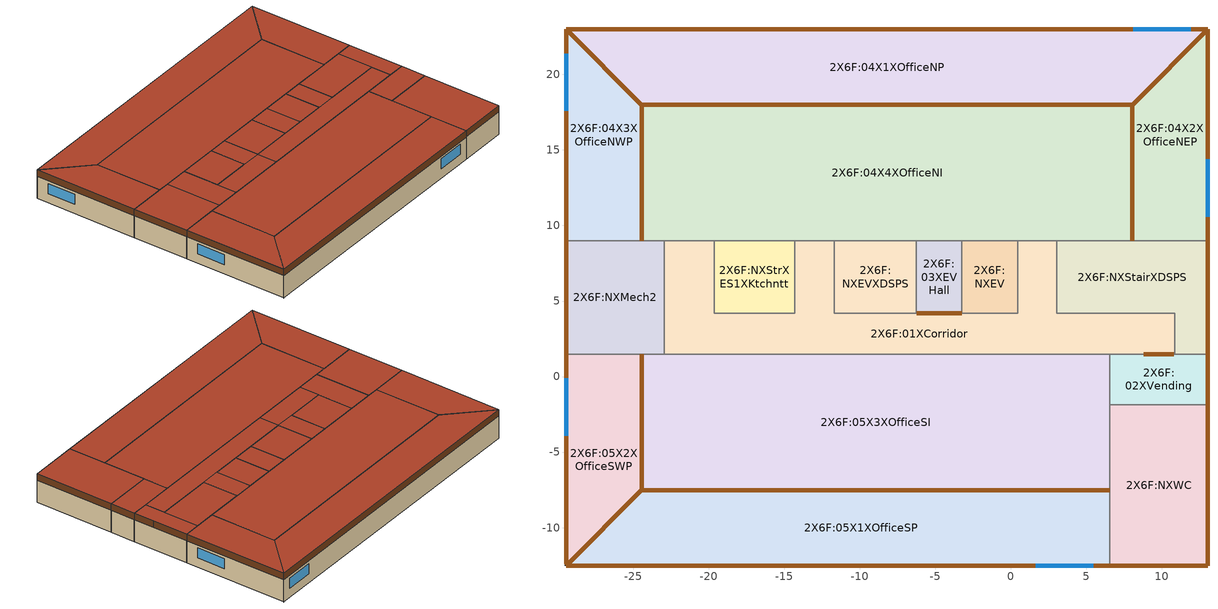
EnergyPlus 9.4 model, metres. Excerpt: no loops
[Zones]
2X6F:NXMech2
 floor outside (Project external floor): -22.95,1.48 -29.45,1.48 -29.45,8.98 -22.95,8.98 z23.2
 wall outside (W1 - IBEC): -29.45,8.98 -29.45,1.48 z23.2:27.2
 wall to 2X6F:01XCorridor (IW1 - IBEC_Rev): -22.95,1.48 -22.95,8.98 z23.2:27.2
 wall to 2X6F:04X4XOfficeNI (IW1 - IBEC_Rev): -22.95,8.98 -24.45,8.98 z23.2:27.2
 wall to 2X6F:04X3XOfficeNWP (IW1 - IBEC_Rev): -24.45,8.98 -29.45,8.98 z23.2:27.2
 wall to 2X6F:05X2XOfficeSWP (IW1 - IBEC_Rev): -29.45,1.48 -24.45,1.48 z23.2:27.2
 wall to 2X6F:05X3XOfficeSI (IW1 - IBEC_Rev): -24.45,1.48 -22.95,1.48 z23.2:27.2
 door (W2 - IBEC): -29.45,8.98 -29.45,1.49 z26.3:27.2
 roof outside (R1 - IBEC): -29.45,1.48 -22.95,1.48 -22.95,8.98 -29.45,8.98 z27.2
2X6F:01XCorridor
 floor outside (Project external floor): 3.05,4.18 0.45,4.18 0.45,8.98 3.05,8.98 z23.2; -11.7,4.18 -14.3,4.18 -14.3,8.98 -11.7,8.98 z23.2; -19.65,4.18 -22.95,4.18 -22.95,8.98 -19.65,8.98 z23.2; 10.85,1.48 -22.95,1.48 -22.95,4.18 10.85,4.18 z23.2
 wall to 2X6F:NXStrXES1XKtchntt (IW1 - IBEC): -14.3,8.98 -14.3,4.18 -19.65,4.18 -19.65,8.98 z23.2:27.2
 wall to 2X6F:04X4XOfficeNI (IW1 - IBEC): -19.65,8.98 -22.95,8.98 / 3.05,8.98 0.45,8.98 / -11.7,8.98 -14.3,8.98 z23.2:27.2
 wall to 2X6F:05X3XOfficeSI (IW1 - IBEC): -22.95,1.48 6.55,1.48 z23.2:27.2
 wall to 2X6F:02XVending (IW1 - IBEC): 6.55,1.48 10.85,1.48 z23.2:27.2
 wall to 2X6F:NXStairXDSPS (IW1 - IBEC): 10.85,1.48 10.85,4.18 3.05,4.18 3.05,8.98 z23.2:27.2
 wall to 2X6F:NXEV (IW1 - IBEC): 0.45,8.98 0.45,4.18 -3.25,4.18 z23.2:27.2
 wall to 2X6F:03XEVHall (IW1 - IBEC): -3.25,4.18 -6.25,4.18 z23.2:27.2
 wall to 2X6F:NXEVXDSPS (IW1 - IBEC): -6.25,4.18 -11.7,4.18 -11.7,8.98 z23.2:27.2
 door inside (IRTSurface): 8.8,1.48 10.8,1.48 / -3.25,4.18 -6.25,4.18 z23.2:25.6
 roof outside (R1 - IBEC): 0.45,4.18 3.05,4.18 3.05,8.98 0.45,8.98 z27.2; -11.7,1.48 10.85,1.48 10.85,4.18 -11.7,4.18 z27.2; -14.3,4.18 -11.7,4.18 -11.7,8.98 -14.3,8.98 z27.2; -19.65,1.48 -11.7,1.48 -11.7,4.18 -19.65,4.18 z27.2; -22.95,1.48 -19.65,1.48 -19.65,8.98 -22.95,8.98 z27.2
2X6F:04X4XOfficeNI
 floor outside (Project external floor): 8.05,8.98 -24.45,8.98 -24.45,17.98 8.05,17.98 z23.2
 wall to 2X6F:NXStrXES1XKtchntt (IW1 - IBEC): -19.65,8.98 -14.3,8.98 z23.2:27.2
 wall to 2X6F:NXEVXDSPS (IW1 - IBEC): -11.7,8.98 -6.25,8.98 z23.2:27.2
 wall to 2X6F:03XEVHall (IW1 - IBEC_Rev): -6.25,8.98 -3.25,8.98 z23.2:27.2
 wall to 2X6F:NXEV (IW1 - IBEC): -3.25,8.98 0.45,8.98 z23.2:27.2
 wall to 2X6F:NXStairXDSPS (IW1 - IBEC): 3.05,8.98 8.05,8.98 z23.2:27.2
 wall to 2X6F:04X1XOfficeNP (IW1 - IBEC_Rev): 8.05,17.98 -24.45,17.98 z23.2:27.2
 wall to 2X6F:04X2XOfficeNEP (IW1 - IBEC_Rev): 8.05,8.98 8.05,17.98 z23.2:27.2
 wall to 2X6F:04X3XOfficeNWP (IW1 - IBEC_Rev): -24.45,17.98 -24.45,8.98 z23.2:27.2
 door inside (IRTSurface): 8.05,8.99 8.05,17.98 / 8.05,17.98 -24.45,17.98 / -24.45,17.98 -24.45,8.99 z23.2:25.6
 roof outside (R1 - IBEC): -24.45,8.98 8.05,8.98 8.05,17.98 -24.45,17.98 z27.2
2X6F:04X3XOfficeNWP
 floor outside (Project external floor): -24.45,8.98 -29.45,8.98 -29.45,22.98 -24.45,17.98 z23.2
 wall outside (W1 - IBEC): -29.45,22.98 -29.45,8.98 z23.2:27.2
 wall to 2X6F:04X1XOfficeNP (IW1 - IBEC_Rev): -24.45,17.98 -29.45,22.98 z23.2:27.2
 window x2 (1001): -29.45,21.38 -29.45,17.58 z24.5:25.9
 door inside (IRTSurface): -24.45,17.99 -29.45,22.98 z23.2:25.6
 door (W2 - IBEC): -29.45,22.98 -29.45,8.99 z26.3:27.2
 roof outside (R1 - IBEC): -29.45,8.98 -24.45,8.98 -24.45,17.98 -29.45,22.98 z27.2
2X6F:05X2XOfficeSWP
 floor outside (Project external floor): -29.45,-12.52 -29.45,1.48 -24.45,1.48 -24.45,-7.52 z23.2
 wall outside (W1 - IBEC): -29.45,1.48 -29.45,-12.52 z23.2:27.2
 wall to 2X6F:05X1XOfficeSP (IW1 - IBEC_Rev): -29.45,-12.52 -24.45,-7.52 z23.2:27.2
 wall to 2X6F:05X3XOfficeSI (IW1 - IBEC_Rev): -24.45,-7.52 -24.45,1.48 z23.2:27.2
 window x2 (1001): -29.45,-0.12 -29.45,-3.92 z24.5:25.9
 door inside (IRTSurface): -29.45,-12.51 -24.45,-7.52 / -24.45,-7.51 -24.45,1.48 z23.2:25.6
 door (W2 - IBEC): -29.45,1.48 -29.45,-12.39 z26.3:27.2
 roof outside (R1 - IBEC): -29.45,-12.52 -24.45,-7.52 -24.45,1.48 -29.45,1.48 z27.2
2X6F:05X3XOfficeSI
 floor outside (Project external floor): 6.55,-7.52 -24.45,-7.52 -24.45,1.48 6.55,1.48 z23.2
 wall to 2X6F:05X1XOfficeSP (IW1 - IBEC_Rev): -24.45,-7.52 6.55,-7.52 z23.2:27.2
 wall to 2X6F:NXWC (IW1 - IBEC): 6.55,-7.52 6.55,-1.87 z23.2:27.2
 wall to 2X6F:02XVending (IW1 - IBEC): 6.55,-1.87 6.55,1.48 z23.2:27.2
 door inside (IRTSurface): -24.45,-7.52 6.55,-7.52 z23.2:25.6
 roof outside (R1 - IBEC): -24.45,-7.52 6.55,-7.52 6.55,1.48 -24.45,1.48 z27.2
2X6F:NXStrXES1XKtchntt
 floor outside (Project external floor): -14.3,4.18 -19.65,4.18 -19.65,8.98 -14.3,8.98 z23.2
 roof outside (R1 - IBEC): -19.65,4.18 -14.3,4.18 -14.3,8.98 -19.65,8.98 z27.2
2X6F:02XVending
 floor outside (Project external floor): 13.05,-1.87 6.55,-1.87 6.55,1.48 13.05,1.48 z23.2
 wall outside (W1 - IBEC): 13.05,-1.87 13.05,1.48 z23.2:27.2
 wall to 2X6F:NXStairXDSPS (IW1 - IBEC): 13.05,1.48 10.85,1.48 z23.2:27.2
 wall to 2X6F:NXWC (IW1 - IBEC): 6.55,-1.87 13.05,-1.87 z23.2:27.2
 door (W2 - IBEC): 13.05,-1.86 13.05,1.48 z26.3:27.2
 roof outside (R1 - IBEC): 6.55,-1.87 13.05,-1.87 13.05,1.48 6.55,1.48 z27.2
2X6F:NXStairXDSPS
 floor outside (Project external floor): 13.05,1.48 10.85,1.48 10.85,4.18 13.05,4.18 z23.2; 13.05,4.18 3.05,4.18 3.05,8.98 13.05,8.98 z23.2
 wall outside (W1 - IBEC): 13.05,1.48 13.05,8.98 z23.2:27.2
 wall to 2X6F:04X2XOfficeNEP (IW1 - IBEC_Rev): 13.05,8.98 8.05,8.98 z23.2:27.2
 door (W2 - IBEC): 13.05,1.49 13.05,4.18 / 13.05,4.19 13.05,8.98 z26.3:27.2
 roof outside (R1 - IBEC): 3.05,4.18 10.85,4.18 10.85,8.98 3.05,8.98 z27.2; 10.85,1.48 13.05,1.48 13.05,8.98 10.85,8.98 z27.2
2X6F:NXEV
 floor outside (Project external floor): 0.45,4.18 -3.25,4.18 -3.25,8.98 0.45,8.98 z23.2
 wall to 2X6F:03XEVHall (IW1 - IBEC_Rev): -3.25,8.98 -3.25,4.18 z23.2:27.2
 roof outside (R1 - IBEC): -3.25,4.18 0.45,4.18 0.45,8.98 -3.25,8.98 z27.2
2X6F:03XEVHall
 floor outside (Project external floor): -3.25,4.18 -6.25,4.18 -6.25,8.98 -3.25,8.98 z23.2
 wall to 2X6F:NXEVXDSPS (IW1 - IBEC): -6.25,8.98 -6.25,4.18 z23.2:27.2
 roof outside (R1 - IBEC): -6.25,4.18 -3.25,4.18 -3.25,8.98 -6.25,8.98 z27.2
2X6F:NXEVXDSPS
 floor outside (Project external floor): -6.25,4.18 -11.7,4.18 -11.7,8.98 -6.25,8.98 z23.2
 roof outside (R1 - IBEC): -11.7,4.18 -6.25,4.18 -6.25,8.98 -11.7,8.98 z27.2
2X6F:04X2XOfficeNEP
 floor outside (Project external floor): 13.05,8.98 8.05,8.98 8.05,17.98 13.05,22.98 z23.2
 wall outside (W1 - IBEC): 13.05,8.98 13.05,22.98 z23.2:27.2
 wall to 2X6F:04X1XOfficeNP (IW1 - IBEC_Rev): 13.05,22.98 8.05,17.98 z23.2:27.2
 window x2 (1001): 13.05,10.58 13.05,14.38 z24.5:25.9
 door inside (IRTSurface): 13.05,22.98 8.05,17.99 z23.2:25.6
 door (W2 - IBEC): 13.05,8.99 13.05,22.98 z26.3:27.2
 roof outside (R1 - IBEC): 8.05,8.98 13.05,8.98 13.05,22.98 8.05,17.98 z27.2
2X6F:05X1XOfficeSP
 floor outside (Project external floor): 6.55,-12.52 -29.45,-12.52 -24.45,-7.52 6.55,-7.52 z23.2
 wall outside (W1 - IBEC): -29.45,-12.52 6.55,-12.52 z23.2:27.2
 wall to 2X6F:NXWC (IW1 - IBEC): 6.55,-12.52 6.55,-7.52 z23.2:27.2
 window x6 (1001): 1.65,-12.52 5.45,-12.52 z24.5:25.9
 door (W2 - IBEC): -29.45,-12.52 6.55,-12.52 z26.3:27.2
 roof outside (R1 - IBEC): -29.45,-12.52 6.55,-12.52 6.55,-7.52 -24.45,-7.52 z27.2
2X6F:NXWC
 floor outside (Project external floor): 13.05,-12.52 6.55,-12.52 6.55,-1.87 13.05,-1.87 z23.2
 wall outside (W1 - IBEC): 6.55,-12.52 13.05,-12.52 13.05,-1.87 z23.2:27.2
 door (W2 - IBEC): 13.05,-12.51 13.05,-1.87 / 6.55,-12.52 13.05,-12.52 z26.3:27.2
 roof outside (R1 - IBEC): 6.55,-12.52 13.05,-12.52 13.05,-1.87 6.55,-1.87 z27.2
2X6F:04X1XOfficeNP
 floor outside (Project external floor): 8.05,17.98 -24.45,17.98 -29.45,22.98 13.05,22.98 z23.2
 wall outside (W1 - IBEC): 13.05,22.98 -29.45,22.98 z23.2:27.2
 window x7 (1001): 11.91,22.98 8.11,22.98 z24.5:25.9
 door (W2 - IBEC): 13.05,22.98 -29.45,22.98 z26.3:27.2
 roof outside (R1 - IBEC): -24.45,17.98 8.05,17.98 13.05,22.98 -29.45,22.98 z27.2
[Site:Location]
JSBC2O18 (O1-O1:31-12)  (01-01:31-12): Latitude {deg}=35.7; Longitude {deg}=139.8; Time Zone {hr}=9; Elevation {m}=0
[Site:GroundTemperature:BuildingSurface]
18, 18, 18, 18, 18, 18, 18, 18, 18, 18, 18, 18
[Site:GroundTemperature:Deep]
14, 14, 14, 14, 14, 14, 14, 14, 14, 14, 14, 14
[Site:GroundTemperature:Shallow]
14, 14, 14, 14, 14, 14, 14, 14, 14, 14, 14, 14
[Site:GroundTemperature:FCfactorMethod]
2.14219, 2.80489, 6.98679, 13.8, 21.3614, 27.6366, 30.9146, 30.2928, 25.957, 19.0785, 11.526, 5.33716
[Site:GroundReflectance]
.1, .1, .1, .1, .1, .1, .1, .1, .1, .1, .1, .1
[Site:GroundReflectance:SnowModifier]
2, 2
[SizingPeriod:DesignDay] Day of Month=15; Humidity Condition Type=WetBulb; Barometric Pressure {Pa}=101325; Wind Direction {deg}=0; Rain Indicator=No; Snow Indicator=No; Daylight Saving Time Indicator=No
Name | Month | Day Type | Maximum Dry-Bulb Temperature {C} | Daily Dry-Bulb Temperature Range {deltaC} | Wetbulb or DewPoint at Maximum Dry-Bulb {C} | Wind Speed {m/s} | Solar Model Indicator | Sky Clearness
Summer Design Day in JSBC2O18 (O1-O1:31-12) Jul | 7 | SummerDesignDay | 33.3 | 5.8 | 25 | 0 | ASHRAEClearSky | 0.98
Winter Design Day in JSBC2O18 (O1-O1:31-12) | 1 | WinterDesignDay | 0.9 | 0 | 0.9 | 9.3 |  | 0
[Building]
Building: North Axis {deg}=0; Terrain=Suburbs; Loads Convergence Tolerance Value {W}=.04; Temperature Convergence Tolerance Value {deltaC}=.4; Solar Distribution=FullExterior; Maximum Number of Warmup Days=25; Minimum Number of Warmup Days=6
[Material:NoMass] Roughness=Rough; Thermal Resistance {m2-K/W}=.07; Thermal Absorptance=.9; Solar Absorptance=.7; Visible Absorptance=.7
3_RVAL_7; 5_RVAL_2; 6_RVAL_2; 7_RVAL_5
[Construction]
IRTSurface: IRTMaterial
Project external floor: External Rendering_.O25, MW Stone Wool (rolls)_.1439, Timber Flooring_.OO5
R1 - IBEC: JP- Concrete cast - dense_.O6, JP- XPS Extruded Polystyrene_.O5, JP-Cement/plaster/mortar - cement mortar_.O15, JP- Asphalt_.OO5, JP-Cement/plaster/mortar - cement mortar_.O15, JP- Concrete cast - dense_.15, 3_RVAL_7, JP- Gypsum Plasterboard_.O1, JP- Rockwool Board_.O12
IW1 - IBEC: JP- Gypsum Plasterboard_.O12, 5_RVAL_2, JP- Gypsum Plasterboard_.O12
IW1 - IBEC_Rev: JP- Gypsum Plasterboard_.O12, 6_RVAL_2, JP- Gypsum Plasterboard_.O12
W1 - IBEC: JP- Ceramic/clay tiles - ceramic tiles Dry_.O1, JP-Cement/plaster/mortar - cement mortar_.O25, JP- Concrete cast - dense_.15, JP- XPS Extruded Polystyrene_.O25, 7_RVAL_5, JP- Gypsum Plasterboard_.OO8
W2 - IBEC: JP- Ceramic/clay tiles - ceramic tiles Dry_.O1, JP-Cement/plaster/mortar - cement mortar_.O25, JP- Concrete cast - dense_.65, JP- XPS Extruded Polystyrene_.O25
IBEC internal mass: JP- Concrete cast - dense_1
1001: 10000
2001: 10000, 30000
[Material:InfraredTransparent]
IRTMaterial
[WindowMaterial:Glazing]
10000: Optical Data Type=Spectral; Window Glass Spectral Data Set=Ammended AGC Glass Co. N.A. Float Glass <CLR_8.AFG>; Thickness {m}=.007874; Infrared Transmittance at Normal Incidence=0; Front Side Infrared Hemispherical Emissivity=.84; Back Side Infrared Hemispherical Emissivity=.84; Conductivity {W/m-K}=1; Dirt Correction Factor for Solar and Visible Transmittance=1
[MaterialProperty:GlazingSpectralData]
Ammended AGC Glass Co. N.A. Float Glass <CLR_8.AFG>: 0.305, 0, 0.049, 0.049, 0.31, 0, 0.049, 0.049, 0.315, 0.002, 0.048, 0.048, 0.32, 0.013, 0.048, 0.048, 0.325, 0.05, 0.047, 0.047, 0.33, 0.136, 0.048, 0.048, 0.335, 0.262, 0.051, 0.051, 0.34, 0.407, 0.054, 0.054, 0.345, 0.54, 0.059, 0.059, 0.35, 0.662, 0.066, 0.066, 0.36, 0.788, 0.073, 0.073, 0.37, 0.827, 0.076, 0.076, 0.38, 0.811, 0.075, 0.075, 0.39, 0.856, 0.078, 0.078, 0.4, 0.874, 0.079, 0.079, 0.41, 0.873, 0.079, 0.079, 0.42, 0.87, 0.078, 0.078, 0.43, 0.87, 0.078, 0.078, 0.44, 0.868, 0.077, 0.077, 0.45, 0.874, 0.078, 0.078, 0.46, 0.879, 0.078, 0.078, 0.47, 0.882, 0.077, 0.077, 0.48, 0.882, 0.078, 0.078, 0.49, 0.882, 0.077, 0.077, 0.5, 0.881, 0.076, 0.076, 0.51, 0.881, 0.076, 0.076, 0.52, 0.88, 0.076, 0.076, 0.53, 0.879, 0.076, 0.076, 0.54, 0.879, 0.076, 0.076, 0.55, 0.877, 0.076, 0.076, 0.57, 0.872, 0.076, 0.076, 0.59, 0.857, 0.075, 0.075, 0.61, 0.848, 0.074, 0.074, 0.63, 0.835, 0.072, 0.072, 0.65, 0.822, 0.071, 0.071, 0.67, 0.812, 0.07, 0.07, 0.69, 0.802, 0.069, 0.069, 0.71, 0.789, 0.069, 0.069, 0.718, 0.783, 0.068, 0.068, 0.724, 0.778, 0.067, 0.067, 0.74, 0.763, 0.066, 0.066, 0.752, 0.753, 0.066, 0.066, 0.758, 0.749, 0.065, 0.065, 0.763, 0.745, 0.065, 0.065, 0.768, 0.741, 0.065, 0.065, 0.78, 0.731, 0.064, 0.064, 0.8, 0.714, 0.063, 0.063, 0.816, 0.703, 0.062, 0.062, 0.824, 0.698, 0.062, 0.062, 0.832, 0.693, 0.062, 0.062, 0.84, 0.689, 0.061, 0.061, 0.86, 0.683, 0.063, 0.063, 0.88, 0.674, 0.062, 0.062, 0.905, 0.664, 0.062, 0.062, 0.915, 0.661, 0.063, 0.063, 0.925, 0.658, 0.062, 0.062, 0.93, 0.657, 0.062, 0.062, 0.937, 0.656, 0.061, 0.061, 0.948, 0.652, 0.062, 0.062, 0.965, 0.647, 0.061, 0.061, 0.98, 0.645, 0.061, 0.061, 0.994, 0.642, 0.059, 0.059, 1.04, 0.639, 0.056, 0.056, 1.07, 0.638, 0.056, 0.056, 1.1, 0.637, 0.055, 0.055, 1.12, 0.638, 0.056, 0.056, 1.13, 0.638, 0.057, 0.057, 1.137, 0.638, 0.057, 0.057, 1.161, 0.64, 0.058, 0.058, 1.18, 0.644, 0.057, 0.057, 1.2, 0.649, 0.056, 0.056, 1.235, 0.652, 0.058, 0.058, 1.29, 0.665, 0.06, 0.06, 1.32, 0.672, 0.059, 0.059, 1.35, 0.679, 0.057, 0.057, 1.395, 0.691, 0.058, 0.058, 1.443, 0.713, 0.06, 0.06, 1.463, 0.721, 0.059, 0.059, 1.477, 0.727, 0.059, 0.059, 1.497, 0.734, 0.058, 0.058, 1.52, 0.742, 0.059, 0.059, 1.539, 0.749, 0.06, 0.06, 1.558, 0.754, 0.06, 0.06, 1.578, 0.759, 0.059, 0.059, 1.592, 0.762, 0.059, 0.059, 1.61, 0.765, 0.059, 0.059, 1.63, 0.769, 0.059, 0.059, 1.646, 0.772, 0.059, 0.059, 1.678, 0.773, 0.061, 0.061, 1.74, 0.769, 0.058, 0.058, 1.8, 0.767, 0.061, 0.061, 1.86, 0.761, 0.057, 0.057, 1.92, 0.758, 0.057, 0.057, 1.96, 0.758, 0.057, 0.057, 1.985, 0.755, 0.062, 0.062, 2.005, 0.753, 0.064, 0.064, 2.035, 0.753, 0.064, 0.064, 2.065, 0.753, 0.064, 0.064, 2.1, 0.754, 0.064, 0.064, 2.148, 0.747, 0.063, 0.063, 2.198, 0.716, 0.061, 0.061, 2.27, 0.719, 0.061, 0.061, 2.36, 0.729, 0.061, 0.061, 2.45, 0.707, 0.06, 0.06, 2.494, 0.692, 0.059, 0.059, 2.537, 0.628, 0.056, 0.056, 2.941, 0.076, 0.042, 0.042, 2.973, 0.047, 0.041, 0.041, 3.005, 0.026, 0.04, 0.04, 3.056, 0.024, 0.04, 0.04, 3.132, 0.022, 0.039, 0.039, 3.156, 0.021, 0.039, 0.039, 3.204, 0.019, 0.039, 0.039, 3.245, 0.018, 0.039, 0.039, 3.317, 0.016, 0.039, 0.039, 3.344, 0.015, 0.039, 0.039, 3.45, 0.012, 0.038, 0.038, 3.573, 0.012, 0.038, 0.038, 3.765, 0.015, 0.037, 0.037
[WindowMaterial:Blind]
30000: Slat Orientation=Horizontal; Slat Width {m}=.025; Slat Separation {m}=.0225; Slat Thickness {m}=.001; Slat Angle {deg}=90; Slat Conductivity {W/m-K}=.9; Slat Beam Solar Transmittance=0; Front Side Slat Beam Solar Reflectance=.66; Back Side Slat Beam Solar Reflectance=.66; Slat Diffuse Solar Transmittance=0; Front Side Slat Diffuse Solar Reflectance=.66; Back Side Slat Diffuse Solar Reflectance=.66; Slat Beam Visible Transmittance=0; Front Side Slat Beam Visible Reflectance=.66; Back Side Slat Beam Visible Reflectance=.66; Slat Diffuse Visible Transmittance=0; Front Side Slat Diffuse Visible Reflectance=.66; Back Side Slat Diffuse Visible Reflectance=.66; Slat Infrared Hemispherical Transmittance=0; Front Side Slat Infrared Hemispherical Emissivity=.9; Back Side Slat Infrared Hemispherical Emissivity=.9; Blind to Glass Distance {m}=.025; Blind Top Opening Multiplier=.5; Blind Bottom Opening Multiplier=.5; Blind Left Side Opening Multiplier=.5; Blind Right Side Opening Multiplier=.5; Minimum Slat Angle {deg}=0; Maximum Slat Angle {deg}=180
[Material] Roughness=Rough
Name | Thickness {m} | Conductivity {W/m-K} | Density {kg/m3} | Specific Heat {J/kg-K} | Thermal Absorptance | Solar Absorptance | Visible Absorptance
External Rendering_.O25 | .025 | 0.5 | 1300 | 1000 | 0.9 | 0.7 | 0.7
MW Stone Wool (rolls)_.1439 | .1439 | 0.04 | 30 | 840 | 0.9 | 0.6 | 0.6
Timber Flooring_.OO5 | .005 | 0.14 | 650 | 1200 | 0.9 | 0.78 | 0.78
JP- Concrete cast - dense_.O6 | .06 | 1.6 | 2300 | 2000 | .9 | .8 | .8
JP- XPS Extruded Polystyrene_.O5 | .05 | .04 | 25 | 100 | .9 | .8 | .8
JP-Cement/plaster/mortar - cement mortar_.O15 | .015 | 1.5 | 2000 | 1600 | .9 | .6 | .6
JP- Asphalt_.OO5 | .005 | .11 | 1000 | 920 | .9 | .6 | .6
JP- Concrete cast - dense_.15 | .15 | 1.6 | 2300 | 2000 | .9 | .8 | .8
JP- Gypsum Plasterboard_.O1 | .01 | .22 | 750 | 830 | .9 | .8 | .8
JP- Rockwool Board_.O12 | .012 | .064 | 350 | 290 | .9 | .8 | .8
JP- Gypsum Plasterboard_.O12 | .012 | .22 | 750 | 830 | .9 | .8 | .8
JP- Ceramic/clay tiles - ceramic tiles Dry_.O1 | .01 | 1.3 | 2400 | 2000 | .9 | .8 | .8
JP-Cement/plaster/mortar - cement mortar_.O25 | .025 | 1.5 | 2000 | 1600 | .9 | .6 | .6
JP- XPS Extruded Polystyrene_.O25 | .025 | .04 | 25 | 100 | .9 | .8 | .8
JP- Gypsum Plasterboard_.OO8 | .008 | .22 | 750 | 830 | .9 | .8 | .8
JP- Concrete cast - dense_.65 | .65 | 1.6 | 2300 | 2000 | .9 | .8 | .8
JP- Concrete cast - dense_1 | 1 | 1.6 | 2300 | 2000 | .9 | .8 | .8
[WindowShadingControl] Shading Type=InteriorBlind; Construction with Shading=2001; Shading Control Type=OnIfScheduleAllows; Schedule=On 24/7; Shading Control Is Scheduled=Yes; Glare Control Is Active=No; Type of Slat Angle Control for Blinds=FixedSlatAngle; Setpoint 2 {W/m2 or deg C}=0; Multiple Surface Control Type=Sequential
Name | Zone | Fenestration Surface 1
1001-2X6F:05X1XOfficeSP | 2X6F:05X1XOfficeSP | 2X6F:05X1XOfficeSP_Wall_5_0_0_0_0_6_Win
1001-2X6F:04X1XOfficeNP | 2X6F:04X1XOfficeNP | 2X6F:04X1XOfficeNP_Wall_3_0_0_0_0_7_Win
1001-2X6F:04X2XOfficeNEP | 2X6F:04X2XOfficeNEP | 2X6F:04X2XOfficeNEP_Wall_2_0_0_0_0_2_Win
1001-2X6F:04X3XOfficeNWP | 2X6F:04X3XOfficeNWP | 2X6F:04X3XOfficeNWP_Wall_3_0_0_0_0_2_Win
1001-2X6F:05X2XOfficeSWP | 2X6F:05X2XOfficeSWP | 2X6F:05X2XOfficeSWP_Wall_5_0_0_0_0_2_Win
[Zone] Type=1; Multiplier=1; Zone Inside Convection Algorithm=TARP; Part of Total Floor Area=Yes
Name | Volume {m3} | Floor Area {m2}
2X6F:NXMech2 | 195 | 48.75
2X6F:01XCorridor | 528.24 | 132.06
2X6F:NXStrXES1XKtchntt | 102.72 | 25.68
2X6F:NXEVXDSPS | 104.64 | 26.16
2X6F:03XEVHall | 57.6 | 14.4
2X6F:NXEV | 71.04 | 17.76
2X6F:NXStairXDSPS | 215.76 | 53.94
2X6F:05X1XOfficeSP | 670 | 167.5
2X6F:NXWC | 276.9 | 69.225
2X6F:05X3XOfficeSI | 1116 | 279
2X6F:02XVending | 87.1 | 21.775
2X6F:04X1XOfficeNP | 750 | 187.5
2X6F:04X2XOfficeNEP; 2X6F:04X3XOfficeNWP; 2X6F:05X2XOfficeSWP | 230 | 57.5
2X6F:04X4XOfficeNI | 1170 | 292.5
[ZoneInfiltration:DesignFlowRate] Schedule=On 24/7; Design Flow Rate Calculation Method=Flow/zone; Constant Term Coefficient=1; Temperature Term Coefficient=0; Velocity Term Coefficient=0; Velocity Squared Term Coefficient=0
Name | Zone or ZoneList | Design Flow Rate {m3/s}
2X6F:NXMech2 Infiltration | 2X6F:NXMech2 | .005417
2X6F:01XCorridor Infiltration | 2X6F:01XCorridor | .007043
2X6F:NXStrXES1XKtchntt Infiltration | 2X6F:NXStrXES1XKtchntt | .002853
2X6F:NXEVXDSPS Infiltration | 2X6F:NXEVXDSPS | .002907
2X6F:03XEVHall Infiltration | 2X6F:03XEVHall | .00104
2X6F:NXEV Infiltration | 2X6F:NXEV | .001973
2X6F:NXStairXDSPS Infiltration | 2X6F:NXStairXDSPS | .005993
2X6F:05X1XOfficeSP Infiltration | 2X6F:05X1XOfficeSP | .012656
2X6F:NXWC Infiltration | 2X6F:NXWC | .007692
2X6F:05X3XOfficeSI Infiltration | 2X6F:05X3XOfficeSI | .02108
2X6F:02XVending Infiltration | 2X6F:02XVending | .001573
2X6F:04X1XOfficeNP Infiltration | 2X6F:04X1XOfficeNP | .014167
2X6F:04X2XOfficeNEP Infiltration | 2X6F:04X2XOfficeNEP | .004344
2X6F:04X3XOfficeNWP Infiltration | 2X6F:04X3XOfficeNWP | .004344
2X6F:04X4XOfficeNI Infiltration | 2X6F:04X4XOfficeNI | .0221
2X6F:05X2XOfficeSWP Infiltration | 2X6F:05X2XOfficeSWP | .004344
[Lights] Design Level Calculation Method=Watts/Area; Return Air Fraction=0; Fraction Radiant=.6; Fraction Visible=0; Fraction Replaceable=1
Name | Zone or ZoneList | Schedule | Watts per Zone Floor Area {W/m2}
2X6F:01XCorridor | 2X6F:01XCorridor | JP Office - 8-21 Lighting | 15
2X6F:03XEVHall | 2X6F:03XEVHall | JP Office - 8-21 Lighting | 15
2X6F:05X1XOfficeSP | 2X6F:05X1XOfficeSP | JP Office - office lighting | 12
2X6F:05X3XOfficeSI | 2X6F:05X3XOfficeSI | JP Office - office lighting | 12
2X6F:02XVending | 2X6F:02XVending | JP Office - 8-21 Lighting | 15
2X6F:04X1XOfficeNP | 2X6F:04X1XOfficeNP | JP Office - office lighting | 12
2X6F:04X2XOfficeNEP | 2X6F:04X2XOfficeNEP | JP Office - office lighting | 12
2X6F:04X3XOfficeNWP | 2X6F:04X3XOfficeNWP | JP Office - office lighting | 12
2X6F:04X4XOfficeNI | 2X6F:04X4XOfficeNI | JP Office - office lighting | 12
2X6F:05X2XOfficeSWP | 2X6F:05X2XOfficeSWP | JP Office - office lighting | 12
[ZoneMixing] Schedule=On; Delta Temperature {deltaC}=0
Name | Zone | Design Flow Rate Calculation Method | Design Flow Rate {m3/s} | Source Zone
2X6F:01XCorridor_1 | 2X6F:01XCorridor | Flow/Zone | 0.083214 | 2X6F:02XVending
2X6F:01XCorridor_2 | 2X6F:02XVending | Flow/zone | 0.083214 | 2X6F:01XCorridor
2X6F:01XCorridor_3 | 2X6F:01XCorridor | Flow/Zone | 0.124717 | 2X6F:03XEVHall
2X6F:01XCorridor_4 | 2X6F:03XEVHall | Flow/zone | 0.124717 | 2X6F:01XCorridor
2X6F:05X1XOfficeSP_5 | 2X6F:05X1XOfficeSP | Flow/Zone | 1.29107 | 2X6F:05X3XOfficeSI
2X6F:05X1XOfficeSP_6 | 2X6F:05X3XOfficeSI | Flow/zone | 1.29107 | 2X6F:05X1XOfficeSP
2X6F:05X1XOfficeSP_7 | 2X6F:05X1XOfficeSP | Flow/Zone | 0.2943 | 2X6F:05X2XOfficeSWP
2X6F:05X1XOfficeSP_8 | 2X6F:05X2XOfficeSWP | Flow/zone | 0.2943 | 2X6F:05X1XOfficeSP
2X6F:05X3XOfficeSI_9 | 2X6F:05X3XOfficeSI | Flow/Zone | 0.37465 | 2X6F:05X2XOfficeSWP
2X6F:05X3XOfficeSI_10 | 2X6F:05X2XOfficeSWP | Flow/zone | 0.37465 | 2X6F:05X3XOfficeSI
2X6F:04X1XOfficeNP_11 | 2X6F:04X1XOfficeNP | Flow/Zone | 0.2943 | 2X6F:04X2XOfficeNEP
2X6F:04X1XOfficeNP_12 | 2X6F:04X2XOfficeNEP | Flow/zone | 0.2943 | 2X6F:04X1XOfficeNP
2X6F:04X1XOfficeNP_13 | 2X6F:04X1XOfficeNP | Flow/Zone | 0.2943 | 2X6F:04X3XOfficeNWP
2X6F:04X1XOfficeNP_14 | 2X6F:04X3XOfficeNWP | Flow/zone | 0.2943 | 2X6F:04X1XOfficeNP
2X6F:04X1XOfficeNP_15 | 2X6F:04X1XOfficeNP | Flow/Zone | 1.35356 | 2X6F:04X4XOfficeNI
2X6F:04X1XOfficeNP_16 | 2X6F:04X4XOfficeNI | Flow/zone | 1.35356 | 2X6F:04X1XOfficeNP
2X6F:04X2XOfficeNEP_17 | 2X6F:04X2XOfficeNEP | Flow/Zone | 0.375047 | 2X6F:04X4XOfficeNI
2X6F:04X2XOfficeNEP_18 | 2X6F:04X4XOfficeNI | Flow/zone | 0.375047 | 2X6F:04X2XOfficeNEP
2X6F:04X3XOfficeNWP_19 | 2X6F:04X3XOfficeNWP | Flow/Zone | 0.37465 | 2X6F:04X4XOfficeNI
2X6F:04X3XOfficeNWP_20 | 2X6F:04X4XOfficeNI | Flow/zone | 0.37465 | 2X6F:04X3XOfficeNWP
[PEOPLE] Number of People Schedule=JP Office - office occupants; Number of People Calculation Method=People/Area; People per Zone Floor Area {person/m2}=.1; Fraction Radiant=.3; Sensible Heat Fraction=.67; Carbon Dioxide Generation Rate {m3/s-W}=3.82e-08; Enable ASHRAE 55 Comfort Warnings=No; Mean Radiant Temperature Calculation Type=ZoneAveraged; Work Efficiency Schedule=Work efficiency; Clothing Insulation Calculation Method=ClothingInsulationSchedule; Air Velocity Schedule=AirVelocitySchedule
Name | Zone or ZoneList | Activity Level Schedule | Clothing Insulation Schedule
People 2X6F:05X1XOfficeSP | 2X6F:05X1XOfficeSP | Activity Schedule 19625 | Clothing Schedule 19625
People 2X6F:05X3XOfficeSI | 2X6F:05X3XOfficeSI | Activity Schedule 19640 | Clothing Schedule 19640
People 2X6F:04X1XOfficeNP | 2X6F:04X1XOfficeNP | Activity Schedule 19657 | Clothing Schedule 19657
People 2X6F:04X2XOfficeNEP | 2X6F:04X2XOfficeNEP | Activity Schedule 19664 | Clothing Schedule 19664
People 2X6F:04X3XOfficeNWP | 2X6F:04X3XOfficeNWP | Activity Schedule 19671 | Clothing Schedule 19671
People 2X6F:04X4XOfficeNI | 2X6F:04X4XOfficeNI | Activity Schedule 19678 | Clothing Schedule 19678
People 2X6F:05X2XOfficeSWP | 2X6F:05X2XOfficeSWP | Activity Schedule 19693 | Clothing Schedule 19693
[OtherEquipment] Fuel Type=Electricity; Schedule=JP Office - office equipments; Design Level Calculation Method=Watts/Area; Power per Zone Floor Area {W/m2}=12; Fraction Latent=0; Fraction Radiant=.6; Fraction Lost=0; Carbon Dioxide Generation Rate {m3/s-W}=0
Name | Zone or ZoneList
2X6F:05X1XOfficeSP Equipment gain 1 | 2X6F:05X1XOfficeSP
2X6F:05X3XOfficeSI Equipment gain 1 | 2X6F:05X3XOfficeSI
2X6F:04X1XOfficeNP Equipment gain 1 | 2X6F:04X1XOfficeNP
2X6F:04X2XOfficeNEP Equipment gain 1 | 2X6F:04X2XOfficeNEP
2X6F:04X3XOfficeNWP Equipment gain 1 | 2X6F:04X3XOfficeNWP
2X6F:04X4XOfficeNI Equipment gain 1 | 2X6F:04X4XOfficeNI
2X6F:05X2XOfficeSWP Equipment gain 1 | 2X6F:05X2XOfficeSWP
[InternalMass] Construction=IBEC internal mass
Name | Zone or ZoneList | Surface Area {m2}
2X6F:05X1XOfficeSP Internal mass | 2X6F:05X1XOfficeSP | 214
2X6F:05X3XOfficeSI Internal mass | 2X6F:05X3XOfficeSI | 399.2
2X6F:04X1XOfficeNP Internal mass | 2X6F:04X1XOfficeNP | 233.5
2X6F:04X2XOfficeNEP Internal mass | 2X6F:04X2XOfficeNEP | 35.4
2X6F:04X3XOfficeNWP Internal mass | 2X6F:04X3XOfficeNWP | 35.4
2X6F:04X4XOfficeNI Internal mass | 2X6F:04X4XOfficeNI | 252.4
2X6F:05X2XOfficeSWP Internal mass | 2X6F:05X2XOfficeSWP | 52.2
[AvailabilityManager:Scheduled] Schedule=HVAC schedule
AHU1-1 Availability; AHU1-2 Availability; AHU2-1 Availability; AHU2-2 Availability; CHW Loop Availability; Condenser Loop Availability; HW Loop Availability
[SetpointManager:Scheduled] Control Variable=Temperature
Name | Schedule | Setpoint Node or NodeList
CHW Loop Demand Side Setpoint Manager | Chilled water flow set point temperature: Always 7 C | CHW Loop Demand Side Setpoint Manager Node List
CHW Loop Supply Side Setpoint Manager | Chilled water flow set point temperature: Always 7 C | CHW Loop Supply Side Setpoint Manager Node List
Condenser Loop Setpoint Manager | Condenser flow set point temperature: Always 29.0 C | Condenser Loop Setpoint Manager Node List
HW Loop Setpoint Manager | Hot Water flow set point temperature: Always 45.0 C | HW Loop Setpoint Manager Node List
[Schedule:Compact]
On; On 24/7: Through: 12/31, For: AllDays, Until: 24:00, 1
Work efficiency: Through: 12/31, For: AllDays, Until: 24:00, 0
AirVelocitySchedule: Through: 12/31, For: AllDays, Until: 24:00, .137
Chilled water flow set point temperature: Always 7 C: Through: 12/31, For: AllDays, Until: 24:00, 7
Hot Water flow set point temperature: Always 45.0 C: Through: 12/31, For: AllDays, Until: 24:00, 45
Condenser flow set point temperature: Always 29.0 C: Through: 12/31, For: AllDays, Until: 24:00, 29
HVAC schedule: Through: 3/31, For: Weekdays, Until: 07:00, 0, Until: 21:00, 1, Until: 24:00, 0, For: Saturday, Until: 24:00, 0, For: Sunday Holidays, Until: 24:00, 0, For: SummerDesignDay AllOtherDays, Until: 07:00, 0, Until: 21:00, 1, Until: 24:00, 0, Through: 5/31, For: AllDays, Until: 24:00, 0, Through: 9/30, For: Weekdays, Until: 07:00, 0, Until: 21:00, 1, Until: 24:00, 0, For: Saturday, Until: 24:00, 0, For: Sunday Holidays, Until: 24:00, 0, For: SummerDesignDay AllOtherDays, Until: 07:00, 0, Until: 21:00, 1, Until: 24:00, 0, Through: 11/30, For: AllDays, Until: 24:00, 0, Through: 12/31, For: Weekdays, Until: 07:00, 0, Until: 21:00, 1, Until: 24:00, 0, For: Saturday, Until: 24:00, 0, For: Sunday Holidays, Until: 24:00, 0, For: SummerDesignDay AllOtherDays, Until: 07:00, 0, Until: 21:00, 1, Until: 24:00, 0
JP Office - office equipments: Through: 31 Dec, For: Weekdays SummerDesignDay WinterDesignDay, Until: 08:00, 0.25, Until: 12:00, 1, Until: 13:00, 0.8, Until: 19:00, 1, Until: 21:00, 0.5, Until: 24:00, 0.25, For: Weekends, Until: 24:00, 0.25, For: AllOtherDays, Until: 24:00, 0.25
JP Office - office lighting: Through: 31 Dec, For: Weekdays SummerDesignDay WinterDesignDay, Until: 08:00, 0, Until: 12:00, 1, Until: 13:00, 0.5, Until: 20:00, 1, Until: 21:00, 0.8, Until: 24:00, 0, For: Weekends, Until: 24:00, 0, For: AllOtherDays, Until: 24:00, 0
JP Office - 8-21 Lighting: Through: 31 Dec, For: Weekdays SummerDesignDay WinterDesignDay, Until: 08:00, 0, Until: 21:00, 1, Until: 24:00, 0, For: Weekends, Until: 24:00, 0, For: AllOtherDays, Until: 24:00, 0
JP Office - office occupants: Through: 31 Dec, For: Weekdays SummerDesignDay WinterDesignDay, Until: 08:00, 0, Until: 12:00, 1, Until: 13:00, 0.6, Until: 18:00, 1, Until: 19:00, 0.5, Until: 20:00, 0.3, Until: 21:00, 0.2, Until: 24:00, 0, For: Weekends, Until: 24:00, 0, For: AllOtherDays, Until: 24:00, 0
Activity Schedule 19625; Activity Schedule 19640; Activity Schedule 19657; Activity Schedule 19664; Activity Schedule 19671; Activity Schedule 19678; Activity Schedule 19693: Through: 12/31, For: AllDays, Until: 24:00, 120
Clothing Schedule 19625; Clothing Schedule 19640; Clothing Schedule 19657; Clothing Schedule 19664; Clothing Schedule 19671; Clothing Schedule 19678; Clothing Schedule 19693: Through: 4/1, For: AllDays, Until: 24:00, 1, Through: 9/30, For: AllDays, Until: 24:00, .5, Through: 12/31, For: AllDays, Until: 24:00, 1
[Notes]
Hourly weather file: C:\ProgramData\DesignBuilder\Weather Data\Tokyo.epw
